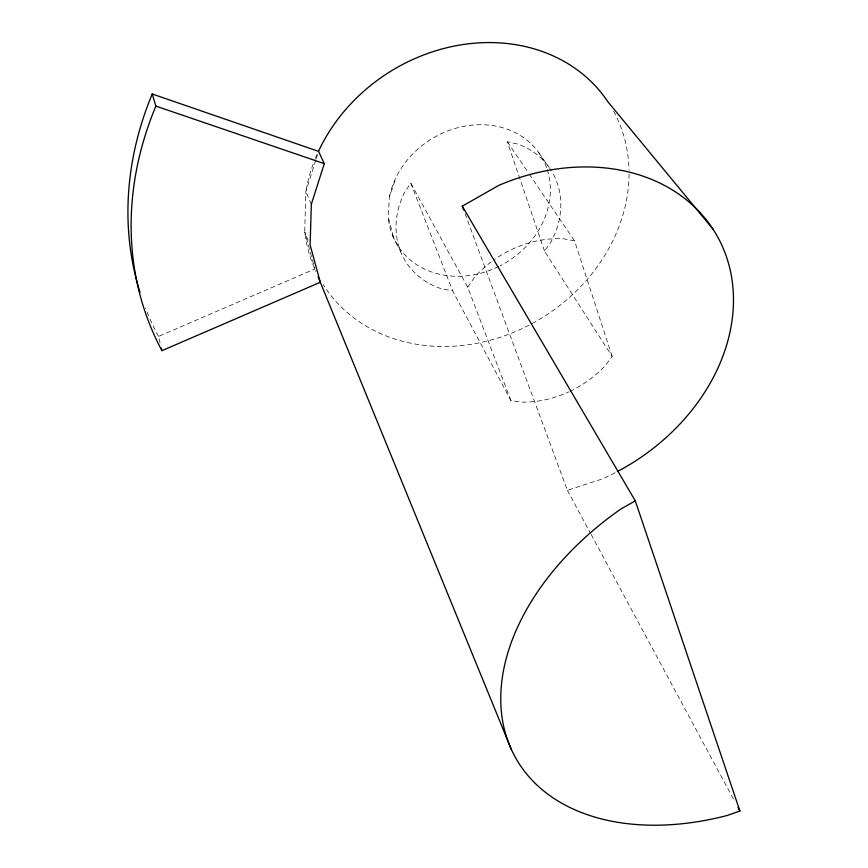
<?xml version="1.0" encoding="UTF-8"?>
<svg xmlns="http://www.w3.org/2000/svg" width="868" height="868" viewBox="0 0 868 868"><rect width="100%" height="100%" fill="white"/><g stroke="black" fill="none" stroke-linecap="round" stroke-linejoin="round"><path stroke-width="0.65" stroke-dasharray="4.34 3.25" d="M393.345 236.79L388.191 216.75L389.439 196.776L395.949 178.027M315.789 160.146L305.851 191.557L304.722 231.973A169.184 144.641 -32.1 0 0 314.943 269.178L315.974 271.684M316.18 158.887L318.567 151.347M510.894 400.56L467.668 287.145L410.792 183.17L404.607 192.414A85.834 72.738 -31.8 0 0 441.996 288.925L452.64 290.813L510.894 400.56L520.952 402.079A94.981 76.373 -31 0 0 568.714 391.924M467.668 287.145L474.677 277.142A94.981 76.373 -31 0 1 493.523 260.194M569.918 391.37A94.981 76.373 -31 0 0 605.202 365.678L612.135 356.433L544.518 251.102L550.703 242.422A85.834 72.738 -31.8 0 0 552.015 171.81M160.059 342.903L158.497 336.448L314.889 268.971L304.722 231.973L308.151 240.262M465.107 213.788L567.39 490.311L601.622 479.179A193.738 154.482 -30.9 0 0 616.182 472.203M612.135 356.433L574.583 240.924L564.124 238.863A94.981 76.373 -31 0 0 494.619 259.423M544.518 251.102L507.324 141.777L518.229 144.175A85.834 72.738 -31.8 0 1 551.354 170.725M538.811 152.735L549.249 167.557M507.324 141.777L528.482 172.971M529.241 174.088L574.583 240.924M567.39 490.311L590.468 533.234M591.119 534.428L734.762 801.468M392.553 235.467L400.615 251.557M311.341 204.23L305.851 191.557A169.184 144.641 -32.1 0 1 314.943 159.56M410.792 183.17L452.64 290.813M547.252 169.618A84.478 72.131 -32 0 1 499.968 265.858M498.764 266.465A84.478 72.131 -32 0 1 388.191 216.75M389.439 196.776A84.478 72.131 -32 0 1 464.879 126.12A84.478 72.131 -32 0 1 546.818 168.349M158.497 336.448A340.267 292.483 -32.3 0 1 145.607 308.346M613.6 111.212A169.184 144.641 -32.1 0 1 629.029 170.15M629.05 174.099A169.184 144.641 -32.1 0 1 530.326 324.513M529.133 325.131A169.184 144.641 -32.1 0 1 323.232 284.65M315.453 158.291A169.184 144.641 -32.1 0 1 317.048 154.537"/><path stroke-width="1.3" d="M139.998 292.31A340.267 292.483 -32.3 0 1 152.226 93.994L318.567 151.347L324.296 163.64L311.341 204.23L310.115 244.993L320.325 282.263L161.936 350.661L161.318 348.079M463.696 209.98L462.286 206.172L498.655 185.437A193.738 154.482 -30.9 0 1 723.619 249.279A193.738 154.482 -30.9 0 1 617.376 471.563M635.3 500.879L621.325 508.713A247.781 166.2 -29.7 0 0 507.368 739.493A247.781 166.2 -29.7 0 0 727.373 815.432L739.894 811.005L635.3 500.879L462.286 206.172M152.226 93.994L155.893 106.113L324.296 163.64M712.91 229.022L607.991 101.914A169.184 144.641 -32.1 0 0 459.725 45.071A169.184 144.641 -32.1 0 0 318.74 150.815M737.974 807.424L739.894 811.005M318.024 276.697L511.458 749.692M161.936 350.661A344.672 294.556 -32.1 0 1 155.893 106.113"/></g></svg>
